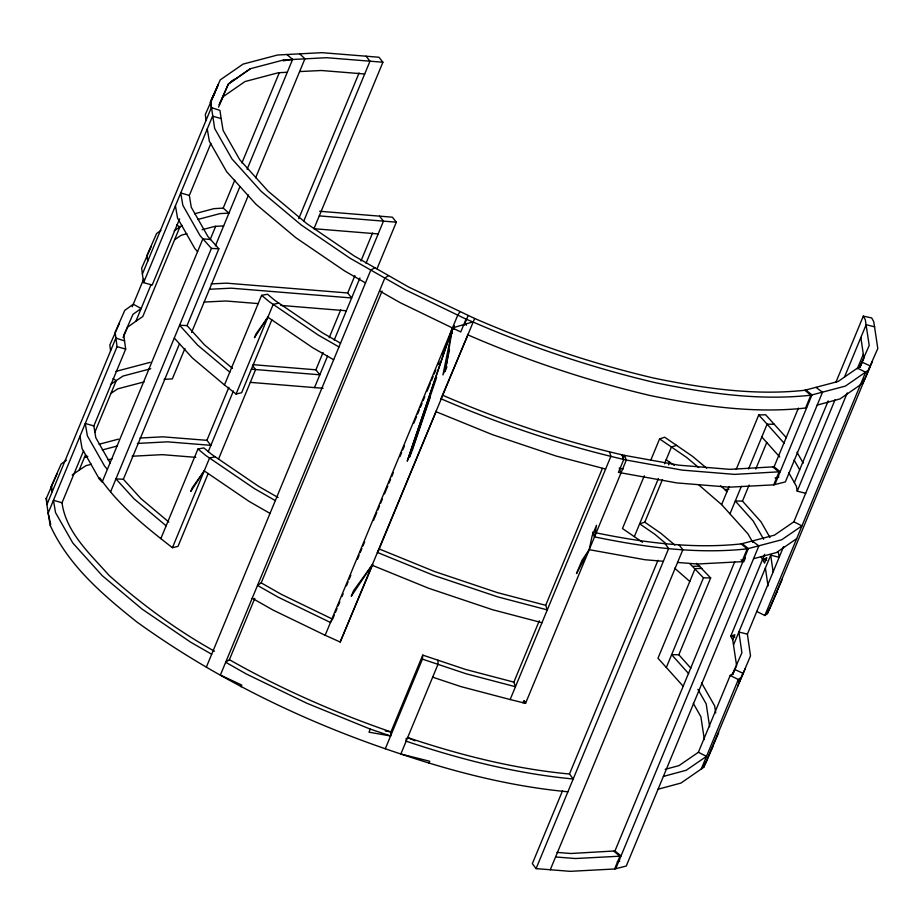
<?xml version="1.0" encoding="UTF-8"?>
<svg xmlns="http://www.w3.org/2000/svg" width="924" height="924" viewBox="0 0 924 924"><rect width="100%" height="100%" fill="white"/><g stroke="black" fill="none" stroke-linecap="round" stroke-linejoin="round"><path stroke-width="1.39" d="M406.167 738.426L406.144 741.187C460.279 759.401 516.25 773.642 573.192 778.978L569.473 774.012C514.252 768.86 459.979 755.081 407.484 737.491M390.598 735.966L370.27 729.105L368.999 732.189L390.598 735.966L390.944 731.935L422.765 655.104L437.999 660.221L437.976 664.368L400.843 753.996C307.034 723.192 216.932 679.729 136.752 621.887C102.876 594.848 68.561 565.707 50.231 525.433C48.66 516.539 47.216 507.611 46.2 498.625L46.431 498.071L46.928 504.539L115.87 338.08L115.154 332.166L124.798 310.349L133.275 304.239L141.164 308.501L132.987 314.333L123.758 335.227L125.676 349.099L93.855 425.929L95.796 437.733L110.349 463.328M385.296 748.775L422.43 659.135L422.765 655.104M379.498 290.91L400.184 302.668L452.448 327.962L445.911 367.775L442.942 374.948L452.448 327.962L472.799 321.91C531.797 347.551 592.931 367.983 655.555 382.732C706.56 393.22 758.743 400.947 810.856 395.206L845.379 386.105L868.156 370.351L877.8 348.533L873.769 321.737L871.69 317.925L863.305 316.135L835.874 382.363M453.903 328.909L454.377 326.068M595.379 532.698C643.231 542.561 692.307 549.11 741.175 543.913L774.451 535.135L793.855 521.806L801.963 525.871L781.727 539.755L747.204 548.868C696.003 554.388 644.629 547.193 594.513 536.879L596.5 525.294L592.122 535.885L589.212 549.676L576.495 573.608L582.005 560.302L589.212 549.676L645.01 559.736L663.363 561.295M449.491 349.491L444.941 371.563L446.916 366.782M453.765 328.794L454.331 326.033M452.448 327.962L407.322 460.926L452.448 327.962L460.741 331.947L466.054 319.15L405.497 289.859L349.861 258.108L301.166 224.936L261.284 191.464L231.936 158.882L214.657 128.482L210.626 101.675L220.27 79.868L243.047 64.114L277.558 55.013L322.014 52.668L378.967 57.242L382.906 62.231L313.964 228.702L378.17 233.945M412.289 450.381L430.238 397.089M436.59 377.535L409.32 457.542L411.792 451.57M51.501 485.828L50.762 487.606L52.229 491.73L51.501 485.828L61.146 464.01L66.447 460.187M210.626 101.675L211.342 107.588L142.388 274.047L143.613 282.605L152.194 285.077L179.626 218.849M57.126 473.735L46.2 498.625M132.213 306.791L143.763 278.886M124.486 340.898L115.87 338.08L117.094 346.639L48.14 513.097L50.681 524.347L50.231 525.433M143.613 282.605L212.566 116.147L221.148 118.607L223.1 130.423L239.72 159.667L268.099 191.164L306.849 223.677L354.331 256.029L408.731 287.087L474.67 318.468C532.455 343.601 592.353 363.617 653.695 378.066C703.337 388.265 754.1 395.83 804.827 390.263L838.103 381.485L859.955 366.366L869.207 345.484L865.326 319.785L863.305 316.135M123.065 337.583L127.685 327.142L135.863 321.298L151.109 284.488M214.472 651.201C176.53 630.076 141.43 604.134 108.974 575.317C90.217 554.007 65.939 532.374 62.024 502.76L83.576 450.739M232.455 368.364L204.447 344.825L187.029 325.594L218.849 248.764L207.9 236.498L191.268 207.253L189.328 195.438L210.868 143.416M72.222 474.959L79.141 470.189L85.551 454.724M94.941 432.051L116.274 380.561L123.019 376.056L150.751 368.734M250.323 68.734L228.332 84.165L219.219 104.735L228.459 83.841L250.323 68.734L283.599 59.956L326.657 57.704L382.906 62.231M189.328 195.438L180.746 192.977L182.837 205.313L200.115 235.712L202.876 238.831L102.102 482.12L99.342 479.002L99.827 477.835C118.884 505.624 145.98 527.107 172.418 547.701L177.997 546.373L208.177 473.515M283.599 59.956L283.241 60.811L292.608 59.436L247.124 169.242M210.198 239.512L215.708 226.23M194.583 213.767L213.906 208.662L223.204 208.108L234.765 180.203M241.926 162.924L279.348 72.569M110.637 491.707L211.411 248.406L202.876 238.831L210.58 239.512M215.396 245.83L239.963 186.521M168.803 522.025L140.806 498.486L123.377 479.256L179.522 343.716M255.648 177.755L304.932 58.766L299.584 53.754M184.95 348.417L172.338 378.886L164.114 379.337M191.534 332.524L248.498 195.01M160.834 538.623L197.955 448.983L203.858 447.909L211.365 454.169L258.859 486.509L278.124 497.551M271.829 319.854L241.649 392.712L236.07 394.04L224.474 384.962L261.608 295.334L267.51 294.248L275.017 300.508L322.511 332.859L340.563 343.197M137.399 443.428L167.544 441.845L210.88 445.333L206.907 440.332L228.863 387.352M298.729 218.676L359.078 72.973M208.223 451.732L233.379 391.025M303.788 221.021L369.993 61.18L366.031 56.191M172.418 547.701L209.54 458.061L215.13 456.745M236.07 394.04L273.192 304.4L278.771 303.084M218.491 459.193L255.613 369.554L252.46 365.558M251.409 369.207L319.831 374.798L315.892 369.808L323.077 352.46M329.152 337.791L340.748 309.783M209.459 289.258L231.185 288.184L351.651 297.967L347.713 292.977L354.897 275.629M360.972 260.961L372.58 232.952M314.518 387.595L327.558 356.121M334.188 340.113L359.944 277.962M366.019 263.282L383.472 221.136L379.533 216.147M206.375 667.059L370.79 270.108L374.798 267.752M377.015 268.792L396.315 222.187L392.377 217.198L319.6 211.25M370.27 729.105L306.93 703.291L246.373 674.012L225.687 662.254L229.383 659.713L254.805 598.359M331.901 620.27L330.457 622.476L278.193 597.181L257.507 585.423L261.203 582.882L382.097 291.037M241.072 686.809L241.788 685.1L220.386 675.051L384.811 278.101L388.507 275.571M372.788 564.414L340.194 642.03L325.156 635.273L457.75 315.153L459.921 311.85M334.28 615.165L332.628 619.172L281.439 594.398L261.203 582.882M335.389 612.508L337.041 608.5M338.149 605.844L339.801 601.847M342.007 596.511L343.116 593.843M346.431 585.851L348.082 581.854M349.191 579.186L350.843 575.19M357.473 559.193L359.124 555.197M360.221 552.54L361.885 548.533M362.982 545.876L364.645 541.868M373.469 520.547L376.784 512.554M377.893 509.886L379.545 505.89M380.653 503.222L382.305 499.226M384.511 493.901L387.826 485.909M388.935 483.24L390.586 479.244M391.695 476.576L393.347 472.58M399.965 456.583L401.628 452.587M402.725 449.919L404.389 445.922M413.767 423.273L416.528 416.608M417.636 413.94L419.288 409.944M420.397 407.276L422.049 403.28M423.157 400.612L424.809 396.615M427.015 391.291L430.33 383.287M431.439 380.63L433.09 376.622M434.199 373.966L435.851 369.97M438.057 364.633L439.166 361.965M442.469 353.973L444.132 349.977M445.229 347.308L446.893 343.312M449.099 337.976L454.065 325.987M464.148 325.19L468.052 315.765M340.194 642.03L474.67 318.468M377.604 552.806L436.44 410.764M442.839 395.299C501.42 420.743 562.173 441.071 624.416 455.359L678.897 465.188L729.925 469.346L774.081 466.816L780.156 471.76L734.568 474.382L682.131 470.108L626.333 460.048C562.785 445.46 500.773 424.705 440.967 398.741L468.26 333.945M428.886 763.374L429.752 761.272L400.843 753.996C454.978 772.21 510.949 786.439 567.89 791.787M422.43 659.135L466.008 673.735L515.465 686.728L513.871 682.12L539.293 620.766M545.703 605.301L497.297 592.584L434.673 571.563L379.198 548.96L377.327 552.402L433.922 575.456L497.828 596.904L547.285 609.898L545.703 605.301L602.39 468.433M432.663 677.165L460.706 686.544L510.152 699.537L610.926 456.237L609.343 451.64M622.822 459.205L624.416 455.359L626.333 460.048L525.56 703.337L510.152 699.537M522.961 702.864L523.873 700.635L525.56 703.337L524.601 700.993M644.305 475.814L622.464 528.54L642.526 542.261M650.854 460.002L659.597 438.912L664.668 437.225L692.584 456.375L706.698 468.237M634.338 536.625L658.419 478.47M664.506 463.802L671.459 446.997L676.611 445.368M665.765 543.451L654.85 534.291L639.639 523.827L644.79 522.199L662.473 479.51M668.549 464.841L669.657 462.173M562.52 790.794L532.339 863.64L536.07 868.618L570.154 871.332L614.61 868.987L626.253 866.054L758.847 545.934L752.379 541.06M569.473 774.012L657.98 560.314M536.07 868.618L668.664 548.498L664.945 543.52M550.265 869.773L682.871 549.653L678.759 544.652M752.794 542.365L747.932 533.841L721.621 504.608L729.117 486.498M736.243 469.276L758.743 414.968L765.638 414.749L786.347 437.733M683.333 686.44L666.331 667.475L703.464 577.835L689.754 563.605M729.983 513.813L741.36 486.336M748.544 468.999L767.116 424.174L758.743 414.968M690.875 668.225L678.828 654.758L710.66 577.927L696.581 563.328M769.992 537.537L761.018 521.817L742.48 501.097L749.11 485.088M755.74 469.08L766.793 442.4M556.987 852.402L570.813 853.499L614.957 850.958L734.742 561.78M774.081 466.816L798.394 408.131M614.61 868.987L619.912 856.19L621.044 855.913L748.336 548.59L742.261 543.647M677.569 562.462L697.447 564.01L741.903 561.677L747.204 548.868L741.175 543.913M621.875 454.897L623.735 459.563L618.422 472.372L676.83 482.917L729.267 487.179L773.723 484.846L779.024 472.037L772.995 467.094M467.498 334.719C526.484 360.36 587.629 380.792 650.253 395.541C701.258 406.029 753.43 413.744 805.555 408.015L810.856 395.206L804.827 390.263M773.723 484.846L774.855 484.569L811.977 394.929L805.901 389.986M615.731 868.71L621.044 855.913L614.957 850.958M743.774 561.827L745.425 557.842M764.656 554.308L730.711 636.255L732.732 639.916L736.601 665.603L732.709 674.578M805.728 493.312L797.216 491.152L796.384 486.255L794.363 482.594L828.193 400.912M732.732 639.916L734.88 634.719L730.711 636.255L734.903 637.156M733.575 644.813L770.697 555.174L779.209 557.334L778.297 552.217M797.216 491.152L835.077 399.757M844.409 377.235L866.169 324.694L874.681 326.853M665.188 769.322L678.978 765.626L698.382 752.286L730.214 675.467L732.663 673.688L741.903 652.794L738.877 632.004L747.389 634.164L750.507 655.855L703.73 767.301L680.953 783.055L658.073 789.223M747.389 634.164L783.61 546.534M793.855 521.806L847.25 392.908M857.31 368.803L863.339 354.227M732.547 674.578L734.672 669.461L743 673.273L738.923 682.328L738.322 679.533L730.214 675.467M857.507 368.145L865.615 372.222L764.841 615.511L756.733 611.434M703.73 767.301L705.659 762.646L701.189 769.172L738.322 679.533L740.852 677.673M767.37 613.64L769.299 608.985L764.841 615.511L767.37 613.64L777.026 591.834M769.519 609.251L870.293 365.95L861.976 362.139L859.851 367.267M864.98 378.759L872.499 361.342M774.82 596.442L782.328 579.025M737.687 686.082L745.206 668.653M711.168 750.103L718.676 732.686M705.867 762.901L713.374 745.483M860.001 367.255L863.894 358.281L860.868 337.491M214.969 92.666L205.313 114.484L206.04 120.397M151.317 246.327L141.672 268.145L142.388 274.047M119.496 323.157L109.852 344.975L110.568 350.877M218.538 107.092L223.158 96.65L245.01 81.543L278.286 72.765L287.306 72.245M218.307 84.604L210.268 102.541L218.434 84.28M267.891 317.209L254.447 337.734L256.04 333.876L267.891 317.209L312.728 347.736L333.668 359.736M204.239 470.87L190.794 491.395L192.4 487.526L204.239 470.87L249.087 501.397L270.016 513.398M372.026 565.199L351.259 596.28L353.592 590.632L372.026 565.199L428.621 588.253L492.527 609.713L541.984 622.707M860.313 385.019L864.772 378.493L862.843 383.16L840.066 398.902L817.197 405.082M160.857 230.469L156.618 233.518L146.974 255.336L147.701 261.249M230.908 81.647L234.326 79.279M174.151 230.873L182.167 225.398M135.863 321.298L142.793 316.539L179.914 226.9L176.657 224.994M110.499 384.534L116.274 380.561L113.017 378.644M796.661 538.68L776.426 552.564L753.545 558.731M174.613 239.709L181.37 235.193L186.914 233.737M110.961 393.37L117.718 388.854L144.063 381.912M86.694 455.89L84.442 457.392L87.78 456.421M79.141 470.189L85.897 465.684L91.441 464.229M663.374 776.426L686.255 770.246L706.49 756.363L698.382 752.286M197.759 219.473L219.947 213.617L228.956 213.097L223.204 208.108M202.16 229.718L214.645 226.426L223.654 225.895M115.743 371.436L150.266 362.323M99.111 444.259L118.445 439.154M102.298 449.953L117.544 445.934M108.085 459.84L112.243 458.743M775.097 478.008L778.897 477.038M617.244 861.826L619.773 861.18M774.855 484.569L785.365 481.912L822.499 392.273L816.031 387.399M805.555 408.015L806.675 407.738M741.903 561.677L743.035 561.399L741.002 559.748M139.951 438.022L162.901 436.821L206.907 440.332M132.097 456.237L162.243 454.654L195.784 457.345M299.63 71.564L321.356 70.501L364.691 73.989M211.122 283.899L226.542 283.16L347.713 292.977M204.158 302.056L225.883 300.993L258.246 303.592M720.489 485.862L724.843 489.524L728.932 489.35M693.023 566.354L699.838 566.066M701.986 568.41L695.102 568.63L657.969 658.258L666.331 667.475M774.3 424.266L767.116 424.174L784.106 443.15M742.48 501.097L735.285 501.004L753.233 521.032L763.663 539.304M703.464 577.835L710.66 577.927M678.828 654.758L671.644 654.666L688.634 673.631M211.411 248.406L218.849 248.764M187.029 325.594L179.591 325.236L197.644 345.126L229.787 372.153M123.377 479.256L115.939 478.898L133.992 498.775L166.135 525.814M555.578 856.975L575.456 858.523L619.912 856.19L613.883 851.235M319.265 215.893L396.315 222.187M280.827 305.417L346.35 310.776M253.107 364.68L315.892 369.808M250.312 382.363L323.088 388.299M385.296 730.965L390.944 731.935C335.146 712.716 280.746 688.819 229.383 659.713M619.115 468.168L623.296 468.93M766.724 560.325L762.531 559.424L761.145 556.987M605.624 469.046L556.179 456.052L492.261 434.592L435.666 411.55M513.871 682.12L465.477 669.415L437.999 660.221M117.094 346.639L125.676 349.099M93.855 425.929L85.274 423.469L87.364 435.793L104.643 466.193L107.403 469.323M62.024 502.76L53.442 500.288L55.544 512.624L72.823 543.023L102.171 575.606L142.053 609.078L190.737 642.249L211.677 654.25M211.342 107.588L219.958 110.406L221.148 118.607M466.054 319.15L472.799 321.91M407.449 737.583L415.049 740.817M325.156 635.273L272.892 609.99L252.206 598.221M365.488 282.906L344.56 270.905L295.865 237.734L255.983 204.262L226.634 171.679L209.355 141.28L207.265 128.956M338.969 346.927L318.041 334.938L269.346 301.767L261.608 295.334M275.317 500.589L254.389 488.588L205.694 455.417L197.955 448.983M659.597 438.912L686.682 457.461L698.671 467.544M666.158 459.794L674.347 465.43M644.79 522.199L660.752 533.206L674.866 545.068M698.821 484.927L721.621 504.608M674.636 568.168L689.789 581.439M224.474 384.962L192.331 357.923L174.29 338.045M286.856 54.447L292.608 59.436M724.843 489.524L726.922 491.799M761.803 436.983L779.752 457.01M197.574 251.64L194.814 248.51L177.535 218.11L175.433 205.786M796.985 452.24L803.21 463.12M794.097 460.037L799.664 469.785M788.796 472.845L794.363 482.594M697.897 689.316L706.202 703.938L709.644 726.772M693.289 703.337L700.9 716.747L704.342 739.581M701.512 682.778L714.645 705.878L715.707 712.935M99.342 479.002L82.063 448.602L79.961 436.267M465.084 322.926L466.308 325.317M619.588 469.334L621.032 472.845M592.596 532.189L594.513 536.879M770.697 555.174L773.122 571.806M765.395 567.983L768.017 586.001M451.859 332.859L450.935 335.585L451.848 332.79M454.158 326.022L453.234 328.759L454.158 326.01M766.701 557.888L764.552 563.086L762.531 559.424L766.701 557.888"/></g></svg>
